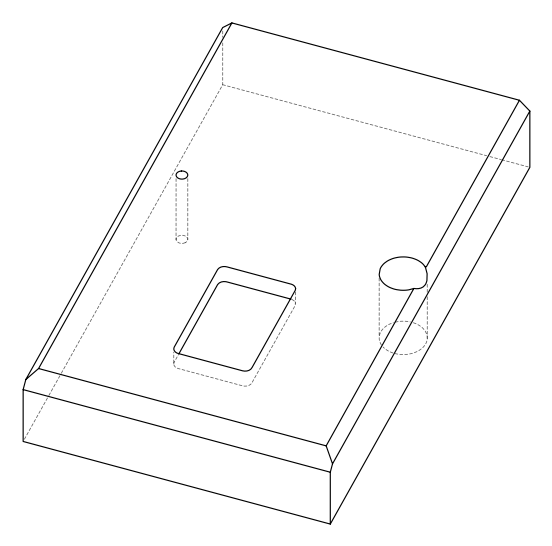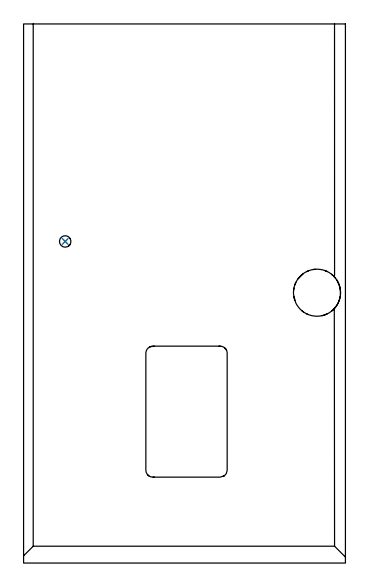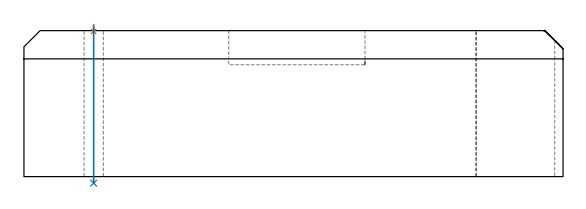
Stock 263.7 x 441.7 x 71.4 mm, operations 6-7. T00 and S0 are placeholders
(PLAN: 7 operations, 4 tool changes, 52.9 min)
(1 AREA_MILL | FG_CHAMFER_SURFACE | UGT0205_001 | 13.87 min | 17464 mm3)
(2 AREA_MILL_1 | FG_CHAMFER_SURFACE_1 | UGT0205_001 | 10.59 min | 13737 mm3)
(3 AREA_MILL_2 | FG_CHAMFER_SURFACE_2 | UGT0205_001 | 10.64 min | 24415 mm3)
(4 MILL_RECTANGULAR_POCKET | POCKET_RECTANGULAR_STRAIGHT | NXT0201_010 | Follow Part, ap 2.5, ae 75% | 14.42 min | 118922 mm3)
(5 MILL_THROUGH_HOLE_FROM_SOLID_MATERIAL | STEP1HOLE_1 | UGT0201_004 | Circular | 3.07 min | 82943 mm3)
(6 SPOT_DRILL | STEP1HOLE | NXT0321_9005460120000 | 0.03 min | 7 mm3)
(7 DRILL_THROUGH_HOLE_INTO_CENTER | STEP1HOLE | NXT0301_065 | 0.31 min | 4913 mm3)
(TOOL UGT0205_001 | Chamfer Mill 20 x 3 x 45 deg. | D20 FL50 Z2)
(TOOL NXT0201_010 | ENDMILL 10mm [2P460-1000-NA 1630] | D10 FL30 Z6)
(TOOL UGT0201_004 | End Mill 32 mm | D32 FL53 Z6)
(TOOL NXT0321_9005460120000 | NC Spot Drill, 142deg, 12mm, Carbide, Uncoated | D12 PA142 FL30 Z2)
(TOOL NXT0301_065 | Carbide Drill 9.4mm [860.1-0940-075A1-MM 2214] | D9.4 PA140 FL98 Z2)
(OP 6 SPOT_DRILL)
G17 G21 G94 G90
T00 M6
G54
G17 G0 G90 X34.1 Y263.5 S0 M3
G43 Z81.4 H0
G94 G81 G98 Z70.991 F250. R74.4
G80
M5
M2
(OP 7 DRILL_THROUGH_HOLE_INTO_CENTER)
G17 G21 G94 G90
T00 M6
G54
G17 G0 G90 X34.1 Y263.5 S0 M3
G43 Z81.4 H1
G94 G73 G98 Z-3.211 F250. Q9.326 R73.4
G80
M5
M2
